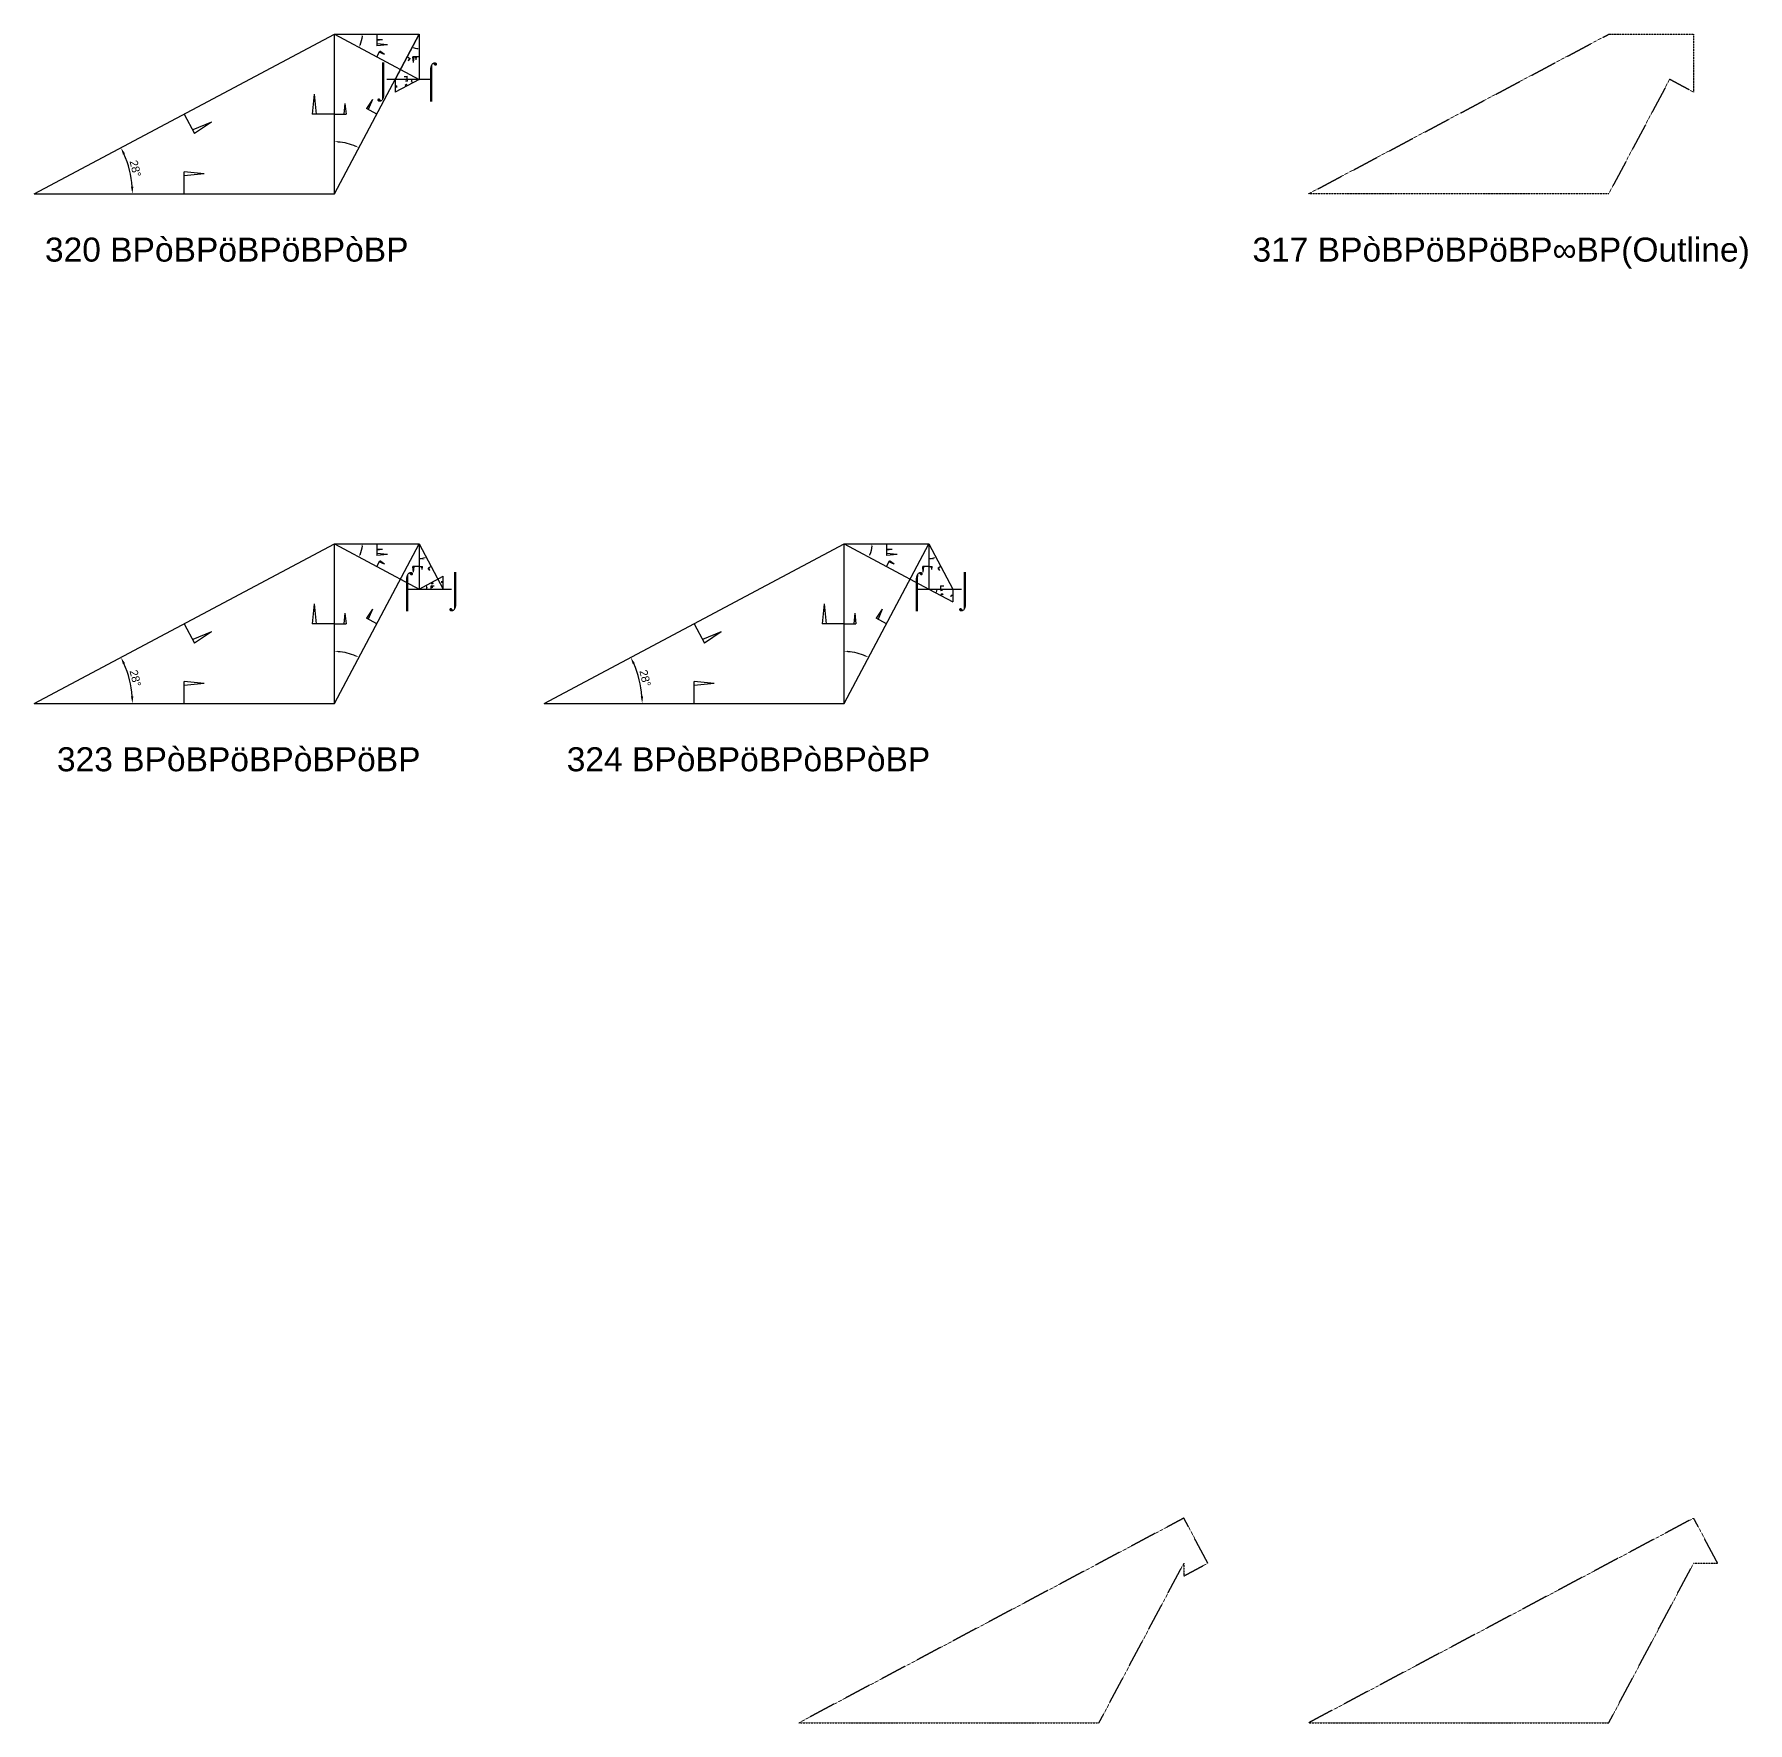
# Model space of a CAD drawing. Header units: millimetres. Extents: x 130908 to 599272, y -2842299 to 24518.
# Drawn here: x 385736 to 471390, y -2761086 to -2676662 of the extents above; entities that cross this region are included whole.
import ezdxf
from ezdxf.enums import TextEntityAlignment as Align

# ---------------------------------------------------------------- set-up
doc = ezdxf.new("R2010")
doc.units = ezdxf.units.MM
doc.header["$PDMODE"] = 35
doc.linetypes.add('DASHED', pattern=[19.05, 12.7, -6.35])
for name, color, linetype in [('BASE', 170, 'Continuous'), ('HYPOTENUSE', 20, 'Continuous'), ('PERPENDICULAR', 90, 'Continuous')]:
    doc.layers.add(name, color=color, linetype=linetype)
doc.styles.add('Arial', font='arial_0.ttf')
doc.dimstyles.new('ISO-25', dxfattribs={"dimtxt": 250, "dimasz": 100, "dimexe": 1.25, "dimexo": 0.625, "dimgap": 100, "dimtad": 1, "dimdec": 0, "dimtxsty": 'Arial', "dimcen": 2.5, "dimadec": 0, "dimazin": 0, "dimtfac": 1, "dimtdec": 0, "dimtmove": 0, "dimatfit": 3, "dimfxl": 1, "dimarcsym": 0})

# ---------------------------------------------------------------- blocks, each defined once
blk = doc.blocks.new('*D9')
at = {"color": 0, "lineweight": -2, "ltscale": 100, "transparency": 16777216}
blk.add_arc((0, 0), 4906, 4.08845, 23.91155, dxfattribs=at)
at = {"color": 0, "ltscale": 100, "transparency": 16777216}
for points in [[(4432, 1963), (4537, 2014), (4332, 2303)], [(4952, 352), (4835, 348), (4906, 0)]]:
    blk.add_solid(points, dxfattribs=at)
at = {"layer": 'Defpoints', "color": 0, "ltscale": 100, "transparency": 16777216}
for p in [(15000, 7976), (0, 0), (0, 0), (4841, 796), (15000, 0)]:
    blk.add_point(p, dxfattribs=at)
at = {"color": 0, "ltscale": 100, "transparency": 16777216, "insert": (5055, 1260), "char_height": 400, "attachment_point": 5, "rotation": 284, "style": 'Arial'}
blk.add_mtext('28°', dxfattribs=at)
blk = doc.blocks.new('SanjoyNathGeometrifyingTrigonometryFundamentalLockedSet')
at = {"color": 114, "linetype": 'DASHED', "ltscale": 100, "true_color": 0x139b48}
for p, q in [((14000, 4987.8), (13900, 3987.8)), ((14000, 4987.8), (14100, 3987.8)), ((15000, 3987.8), (13900, 3987.8))]:
    blk.add_line(p, q, dxfattribs=at)
at = {"color": 242, "linetype": 'DASHED', "ltscale": 100, "true_color": 0xcd2027}
for p, q in [((7500, 3987.8), (8016.4, 3016.6)), ((8852.4, 3574.3), (7922.5, 3193.2)), ((8852.4, 3574.3), (8016.4, 3016.6))]:
    blk.add_line(p, q, dxfattribs=at)
at = {"color": 159, "linetype": 'DASHED', "ltscale": 100, "true_color": 0x22346e}
for p, q in [((7500, 0), (7500, 1100)), ((8500, 1000), (7500, 1100)), ((8500, 1000), (7500, 900))]:
    blk.add_line(p, q, dxfattribs=at)
at = {"layer": 'BASE'}
blk.add_line((0, 0), (15000, 0), dxfattribs=at)
at = {"layer": 'HYPOTENUSE'}
blk.add_line((0, 0), (15000, 7975.6), dxfattribs=at)
at = {"layer": 'PERPENDICULAR'}
blk.add_line((15000, 0), (15000, 7975.6), dxfattribs=at)
at = {"color": 4, "ltscale": 100}
dim = blk.add_angular_dim_2l(base=(4841, 795.6), line1=((0, 0), (15000, 0)), line2=((0, 0), (15000, 7975.6)), dimstyle='ISO-25', override={"dimtxt": 400, "dimasz": 350, "dimgap": 100}, dxfattribs=at)
dim.commit()
dim.dimension.update_dxf_attribs({"geometry": '*D9', "text_midpoint": (5055.4, 1260.5)})

msp = doc.modelspace()

# ---------------------------------------------------------------- linework, layer by layer
at = {"linetype": 'DASHED', "ltscale": 70}
for p, q in [((405576, -2678917), (403178, -2678917)), ((404377, -2704399), (406775, -2704399)), ((429860, -2704399), (432258, -2704399))]:
    msp.add_line(p, q, dxfattribs=at)
at = {"linetype": 'DASHED'}
for points in [[(468684, -2679554), (467485, -2678917), (464443, -2684637), (449443, -2684637), (464443, -2676662), (468684, -2676662)], [(443201, -2750855), (423960, -2761086), (438960, -2761086), (443201, -2753110), (443201, -2753748), (444400, -2753110)], [(464443, -2761086), (468684, -2753110), (469883, -2753110), (468684, -2750855), (449443, -2761086)]]:
    msp.add_lwpolyline(points, close=True, dxfattribs=at)

# ---------------------------------------------------------------- block references
for p in [(385736, -2684637), (385736, -2710120), (411219, -2710120)]:
    msp.add_blockref('SanjoyNathGeometrifyingTrigonometryFundamentalLockedSet', p, dxfattribs=at)
at = {"linetype": 'DASHED', "ltscale": 100}
for p, xscale, yscale, zscale, rotation in [((400736, -2684637), -0.53170943166148, 0.53170943166148, 0.53170943166148, 270), ((400736, -2676662), -0.282714919717773, 0.282714919717773, 0.282714919717773, 180), ((404977, -2676662), -0.150322189285358, 0.150322189285358, 0.150322189285358, 90), ((404977, -2678917), 0.07992772583102702, 0.07992772583102702, 0.07992772583102702, 180), ((400736, -2710120), -0.53170943166148, 0.53170943166148, 0.53170943166148, 270), ((400736, -2702145), -0.282714919717773, 0.282714919717773, 0.282714919717773, 180), ((404977, -2702145), 0.150322189285358, 0.150322189285358, 0.150322189285358, 270), ((426219, -2710120), -0.53170943166148, 0.53170943166148, 0.53170943166148, 270), ((426219, -2702145), -0.282714919717773, 0.282714919717773, 0.282714919717773, 180), ((430460, -2702145), 0.150322189285358, 0.150322189285358, 0.150322189285358, 270), ((430460, -2704399), -0.07992772583102702, 0.07992772583102702, 0.07992772583102702, 180)]:
    msp.add_blockref('SanjoyNathGeometrifyingTrigonometryFundamentalLockedSet', p, dxfattribs=dict(at, xscale=xscale, yscale=yscale, zscale=zscale, rotation=rotation))
at = {"linetype": 'DASHED', "ltscale": 100, "xscale": 0.07992772583102702, "yscale": 0.07992772583102702, "zscale": 0.07992772583102702}
msp.add_blockref('SanjoyNathGeometrifyingTrigonometryFundamentalLockedSet', (404977, -2704399), dxfattribs=at)

# ---------------------------------------------------------------- texts
at = {"linetype": 'DASHED', "ltscale": 100, "style": 'Arial'}
for s, p in [('⌡', (403178, -2678917)), ('⌠', (405576, -2678917)), ('320 BPòBPöBPöBPòBP', (395356, -2687429)), ('317 BPòBPöBPöBP∞BP(Outline)', (459063, -2687429)), ('⌠', (404377, -2704399)), ('⌡', (406775, -2704399)), ('⌠', (429860, -2704399)), ('⌡', (432258, -2704399)), ('323 BPòBPöBPòBPöBP', (395956, -2712912)), ('324 BPòBPöBPòBPòBP', (421439, -2712912))]:
    msp.add_text(s, height=1200, dxfattribs=at).set_placement(p, align=Align.MIDDLE_CENTER)

doc.saveas('drawing.dxf')
